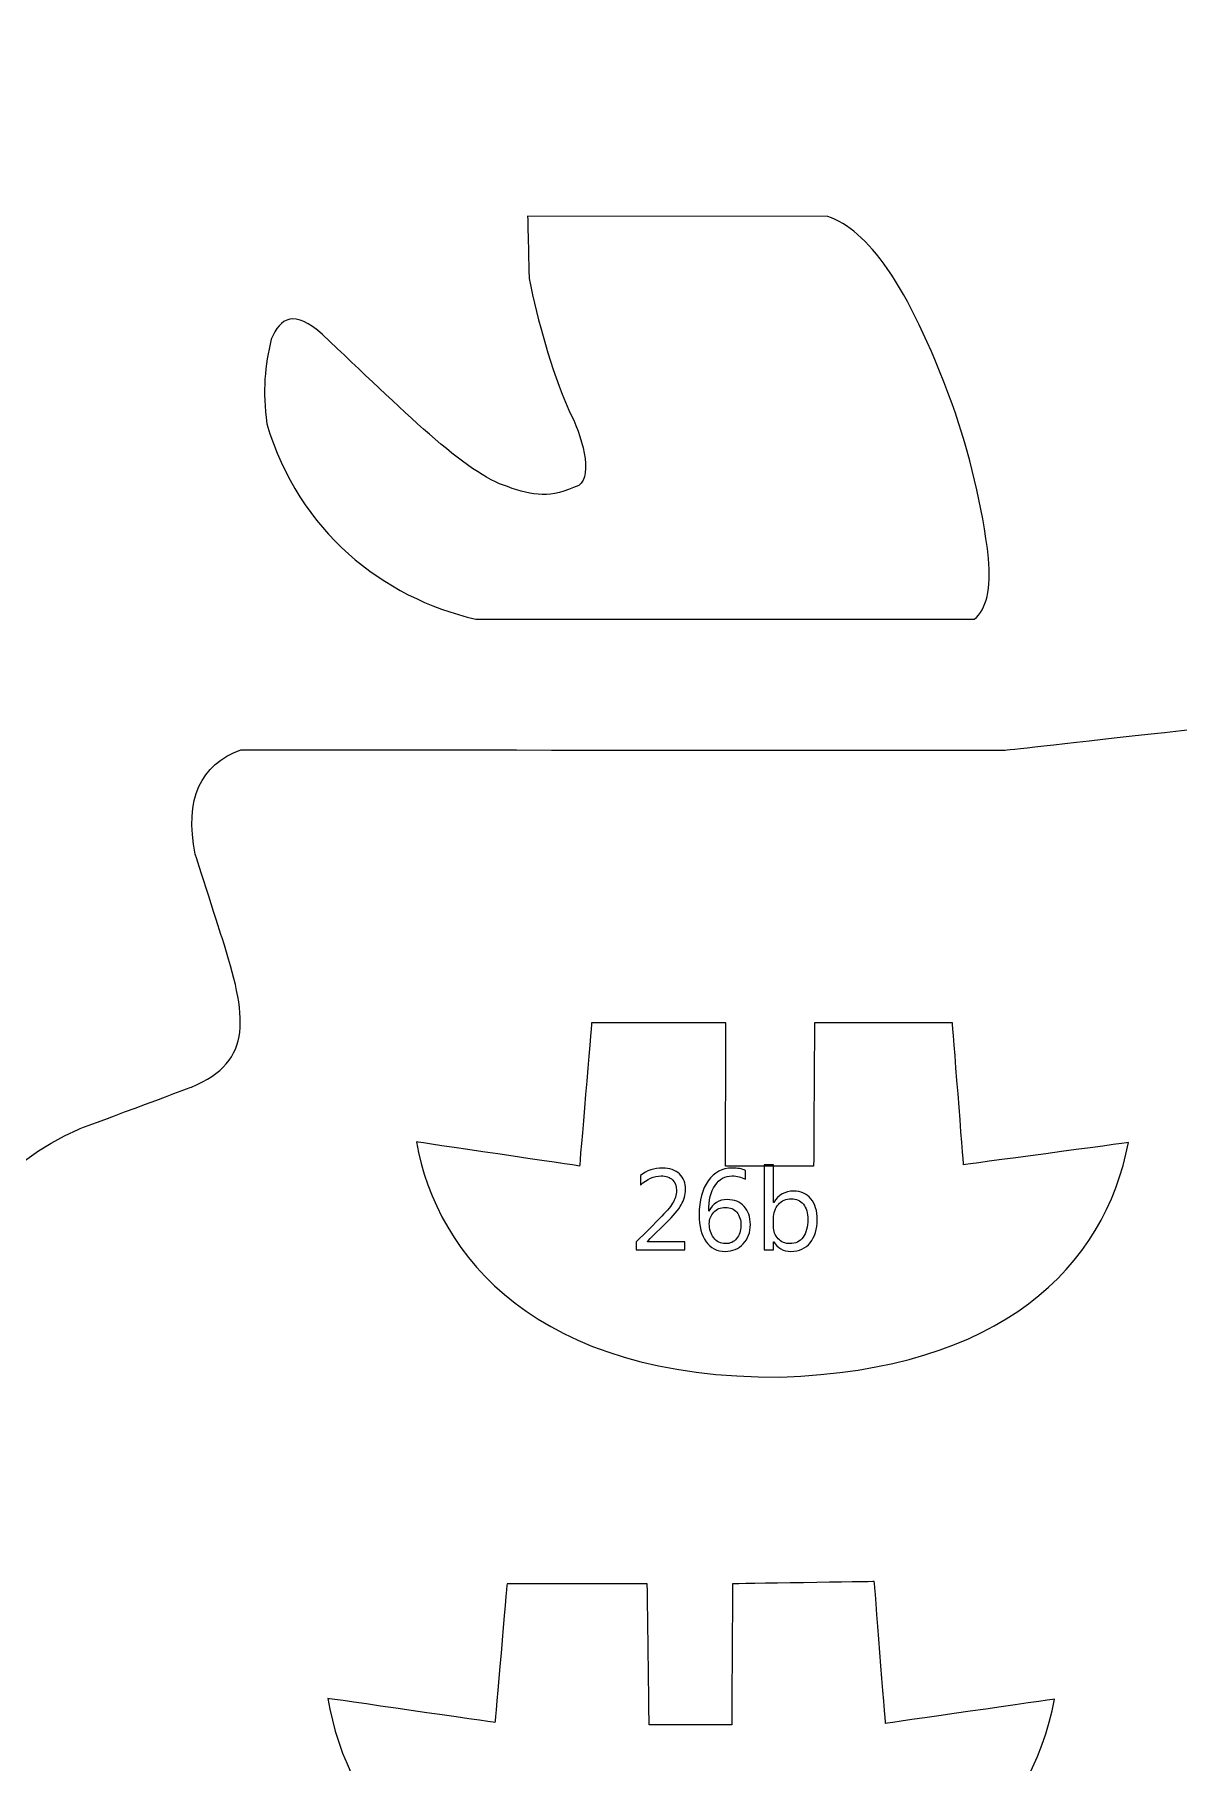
# Model space of a CAD drawing. Header units: centimetres. Extents: x -494 to 505, y -672 to 577.
# Drawn here: x -179.4 to -72.5, y 119.9 to 281.4 of the extents above; entities that cross this region are included whole.
import ezdxf

# ---------------------------------------------------------------- set-up
doc = ezdxf.new("R2010")
doc.units = ezdxf.units.CM
doc.header["$MEASUREMENT"] = 0
doc.layers.add('Camada 1', color=7, linetype='Continuous')
doc.layers.add('Camada 2', color=10, linetype='Continuous')

msp = doc.modelspace()

# ---------------------------------------------------------------- linework, layer by layer
at = {"layer": 'Camada 1', "lineweight": 9}
for points, knots in [([(288.960814, 353.67214), (288.960814, 353.67214), (306.821586, 353.757484), (306.821586, 353.757484), (306.821586, 353.757484), (306.821586, 353.757484), (306.803806, 326.357488), (306.803806, 326.357488), (306.803806, 326.357488), (306.803806, 326.357488), (315.147198, 326.356472), (315.147198, 326.356472), (315.147198, 326.356472), (315.147198, 326.356472), (315.160914, 353.57562), (315.160914, 353.57562), (315.160914, 353.57562), (315.160914, 353.57562), (341.611458, 353.57562), (341.611458, 353.57562), (341.611458, 353.57562), (341.611458, 353.57562), (341.611458, 326.355964), (341.611458, 326.355964), (341.611458, 326.355964), (341.611458, 326.355964), (349.923862, 326.357996), (349.923862, 326.357996), (349.923862, 326.357996), (349.923862, 326.357996), (349.92691, 353.617276), (349.92691, 353.617276), (349.92691, 353.617276), (349.92691, 353.617276), (376.460766, 353.605592), (376.460766, 353.605592), (376.460766, 353.605592), (376.460766, 353.605592), (376.395234, 326.36714), (376.395234, 326.36714), (376.395234, 326.36714), (376.395234, 326.36714), (384.838194, 326.357488), (384.838194, 326.357488), (384.838194, 326.357488), (384.838194, 326.357488), (384.869182, 353.677728), (384.869182, 353.677728), (384.869182, 353.677728), (384.869182, 353.677728), (411.304994, 353.702112), (411.304994, 353.702112), (411.304994, 353.702112), (411.304994, 353.702112), (411.304994, 326.35952), (411.304994, 326.35952), (411.304994, 326.35952), (411.304994, 326.35952), (419.585902, 326.365108), (419.585902, 326.365108), (419.585902, 326.365108), (419.585902, 326.365108), (419.720522, 353.670108), (419.720522, 353.670108), (419.720522, 353.670108), (419.720522, 353.670108), (446.437766, 353.618292), (446.437766, 353.618292), (446.437766, 353.618292), (446.437766, 353.618292), (446.52311, 326.358504), (446.52311, 326.358504), (446.52311, 326.358504), (446.52311, 326.358504), (454.750678, 326.360536), (454.750678, 326.360536), (454.750678, 326.360536), (454.750678, 326.360536), (454.791826, 353.618292), (454.791826, 353.618292), (454.791826, 353.618292), (454.791826, 353.618292), (489.229146, 353.633024), (489.229146, 353.633024), (489.229146, 353.633024), (489.229146, 353.633024), (489.287566, 342.489536), (489.287566, 342.489536), (489.287566, 342.489536), (489.287566, 342.489536), (481.005134, 342.497156), (481.005134, 342.497156), (481.005134, 342.497156), (481.005134, 342.497156), (481.005642, 309.723028), (481.005642, 309.723028), (481.005642, 309.723028), (481.005642, 309.723028), (489.285534, 309.728616), (489.285534, 309.728616), (489.285534, 309.728616), (489.285534, 309.728616), (489.28401, 298.680632), (489.28401, 298.680632), (489.28401, 298.680632), (489.28401, 298.680632), (280.265378, 298.67606), (280.265378, 298.67606), (280.265378, 298.67606), (280.265378, 298.67606), (280.256742, 315.430408), (280.256742, 315.430408), (280.256742, 315.430408), (280.256742, 315.430408), (252.19279, 315.430408), (252.19279, 315.430408), (252.19279, 315.430408), (247.88749, 315.334904), (245.91899, 310.748172), (245.883938, 302.43526), (245.883938, 302.43526), (246.230902, 288.837116), (238.245142, 283.140404), (231.76103, 283.8704), (231.76103, 283.8704), (231.76103, 283.8704), (235.595922, 314.865512), (235.595922, 314.865512), (235.595922, 314.865512), (235.595922, 314.865512), (227.385626, 315.718444), (227.385626, 315.718444), (227.385626, 315.718444), (227.385626, 315.718444), (224.653602, 295.469056), (224.653602, 295.469056), (224.653602, 295.469056), (224.653602, 295.469056), (5.72135, 295.22674), (5.72135, 295.22674), (5.72135, 295.22674), (5.72135, 295.22674), (5.716778, 279.167844), (5.716778, 279.167844), (5.716778, 279.167844), (5.716778, 279.167844), (-2.628138, 279.165304), (-2.628138, 279.165304), (-2.628138, 279.165304), (-2.628138, 279.165304), (-2.98577, 224.0915), (-2.98577, 224.0915), (-2.98577, 224.0915), (-2.98577, 224.0915), (-88.789002, 214.483696), (-88.789002, 214.483696), (-88.789002, 214.483696), (-88.789002, 214.483696), (-160.134554, 214.52332), (-160.134554, 214.52332), (-160.134554, 214.52332), (-163.876482, 213.130384), (-165.443662, 209.995516), (-164.388038, 204.757528), (-164.388038, 204.757528), (-164.388038, 204.757528), (-161.889694, 196.939916), (-161.889694, 196.939916), (-161.889694, 196.939916), (-159.55137, 189.6237), (-158.882842, 185.430668), (-164.745162, 183.003444), (-164.745162, 183.003444), (-164.745162, 183.003444), (-175.274478, 179.070508), (-175.274478, 179.070508), (-175.274478, 179.070508), (-189.770766, 172.492416), (-191.904366, 158.459424), (-185.580274, 139.325096), (-185.580274, 139.325096), (-182.29707, 128.78308), (-186.260486, 121.438924), (-192.412366, 123.689364), (-192.412366, 123.689364), (-192.412366, 123.689364), (-261.359142, 146.906996), (-261.359142, 146.906996), (-261.359142, 146.906996), (-259.768086, 152.90292), (-257.854958, 158.898844), (-255.620774, 164.893752), (-255.620774, 164.893752), (-255.620774, 164.893752), (-235.993178, 156.483304), (-235.993178, 156.483304), (-235.993178, 156.483304), (-235.993178, 156.483304), (-233.24947, 164.39388), (-233.24947, 164.39388), (-233.24947, 164.39388), (-233.24947, 164.39388), (-252.959362, 172.804328), (-252.959362, 172.804328), (-252.959362, 172.804328), (-249.96013, 179.295044), (-246.799354, 185.623708), (-243.478558, 191.789812), (-243.478558, 191.789812), (-243.478558, 191.789812), (-223.85147, 181.048152), (-223.85147, 181.048152), (-223.85147, 181.048152), (-223.85147, 181.048152), (-219.526358, 188.126116), (-219.526358, 188.126116), (-219.526358, 188.126116), (-219.526358, 188.126116), (-238.904526, 198.951596), (-238.904526, 198.951596), (-238.904526, 198.951596), (-235.729018, 204.52842), (-232.421938, 209.843116), (-228.924866, 214.772748), (-228.924866, 214.772748), (-228.924866, 214.772748), (-210.96097, 202.698604), (-210.96097, 202.698604), (-210.96097, 202.698604), (-210.96097, 202.698604), (-206.469742, 209.526632), (-206.469742, 209.526632), (-206.469742, 209.526632), (-206.469742, 209.526632), (-224.18421, 221.600776), (-224.18421, 221.600776), (-224.18421, 221.600776), (-220.36151, 226.60102), (-216.750138, 231.702356), (-213.372446, 236.922564), (-213.372446, 236.922564), (-213.372446, 236.922564), (-194.826382, 225.348292), (-194.826382, 225.348292), (-194.826382, 225.348292), (-194.826382, 225.348292), (-191.25057, 232.592372), (-191.25057, 232.592372), (-191.25057, 232.592372), (-191.25057, 232.592372), (-209.380582, 244.333776), (-209.380582, 244.333776), (-209.380582, 244.333776), (-202.259946, 261.027672), (-207.195166, 274.737068), (-227.065078, 282.88488), (-227.065078, 282.88488), (-261.775194, 290.706048), (-301.116238, 286.78124), (-337.022694, 269.0622), (-337.022694, 269.0622), (-362.833158, 254.920496), (-388.11327, 237.066328), (-415.161222, 221.333568), (-415.161222, 221.333568), (-428.876714, 212.451696), (-442.468254, 204.489812), (-456.981306, 198.090028), (-456.981306, 198.090028), (-462.47939, 196.298312), (-466.306662, 195.61048), (-468.373206, 196.760592), (-468.373206, 196.760592), (-481.297234, 208.35874), (-487.891074, 236.208316), (-486.846118, 283.671264), (-486.846118, 283.671264), (-484.055166, 323.948552), (-477.369886, 350.249236), (-465.985606, 359.680256), (-465.985606, 359.680256), (-455.591418, 363.607604), (-416.449002, 364.2106), (-357.647494, 359.764076), (-357.647494, 359.764076), (-317.62573, 356.62108), (-277.81377, 352.853244), (-238.131858, 348.694756), (-238.131858, 348.694756), (-214.866474, 346.01658), (-195.551298, 366.45342), (-178.214274, 397.942308), (-178.214274, 397.942308), (-183.909462, 398.922748), (-187.93587, 403.347936), (-188.438282, 412.292292), (-188.438282, 412.292292), (-188.327538, 422.884092), (-183.723026, 428.164752), (-174.94631, 428.932848), (-174.94631, 428.932848), (-171.28617, 428.963836), (-167.626538, 428.92218), (-163.96843, 428.50308), (-163.96843, 428.50308), (-159.001206, 427.909736), (-156.690822, 430.099216), (-156.854398, 436.178452), (-156.854398, 436.178452), (-156.854398, 436.178452), (-156.778198, 448.203828), (-156.778198, 448.203828), (-156.778198, 448.203828), (-156.778198, 448.203828), (-147.700746, 448.20332), (-147.700746, 448.20332), (-147.700746, 448.20332), (-147.700746, 448.20332), (-147.697698, 465.516468), (-147.697698, 465.516468), (-147.697698, 465.516468), (-147.697698, 465.516468), (-132.459222, 465.506816), (-132.459222, 465.506816), (-132.459222, 465.506816), (-132.459222, 465.506816), (-117.536722, 483.837996), (-117.536722, 483.837996), (-117.536722, 483.837996), (-117.536722, 483.837996), (-45.491654, 483.825804), (-45.491654, 483.825804), (-45.491654, 483.825804), (-45.491654, 483.825804), (-45.47489, 454.015348), (-45.47489, 454.015348), (-45.47489, 454.015348), (-45.47489, 454.015348), (-36.796218, 454.018396), (-36.796218, 454.018396), (-36.796218, 454.018396), (-36.796218, 454.018396), (-36.920678, 434.287168), (-36.920678, 434.287168), (-36.920678, 434.287168), (-37.163502, 430.041812), (-40.062658, 428.173896), (-44.477686, 427.461172), (-44.477686, 427.461172), (-44.477686, 427.461172), (-58.86831, 427.45914), (-58.86831, 427.45914), (-58.86831, 427.45914), (-58.86831, 427.45914), (-58.872882, 414.921192), (-58.872882, 414.921192), (-58.872882, 414.921192), (-58.872882, 414.921192), (-43.79849, 414.921192), (-43.79849, 414.921192), (-43.79849, 414.921192), (-24.761698, 414.171384), (-13.673582, 411.255972), (-8.36295, 404.78964), (-8.36295, 404.78964), (-4.952238, 400.746468), (-2.86385, 396.261336), (-2.70891, 391.1346), (-2.70891, 391.1346), (-2.70891, 391.1346), (-2.534666, 366.474248), (-2.534666, 366.474248), (-2.534666, 366.474248), (-2.534666, 366.474248), (5.877814, 366.480344), (5.877814, 366.480344), (5.877814, 366.480344), (5.877814, 366.480344), (5.90169, 347.073728), (5.90169, 347.073728), (5.90169, 347.073728), (5.90169, 347.073728), (233.39171, 347.06814), (233.39171, 347.06814), (233.39171, 347.06814), (233.39171, 347.06814), (233.356658, 357.819452), (233.356658, 357.819452), (233.356658, 357.819452), (238.909098, 375.214388), (244.365526, 393.373356), (250.012962, 410.004768), (250.012962, 410.004768), (252.496066, 417.378896), (256.725674, 421.44188), (262.677402, 421.235124), (262.677402, 421.235124), (270.499078, 420.488872), (274.919186, 415.631376), (277.312882, 408.136344), (277.312882, 408.136344), (281.81935, 390.775952), (285.049722, 371.798088), (288.960814, 353.67214)], [0, 0, 0, 0, 0.0098039216, 0.0098039216, 0.0098039216, 0.0098039316, 0.0196078431, 0.0196078431, 0.0196078431, 0.0196078531, 0.0294117647, 0.0294117647, 0.0294117647, 0.0294117747, 0.0392156863, 0.0392156863, 0.0392156863, 0.0392156963, 0.0490196078, 0.0490196078, 0.0490196078, 0.0490196178, 0.0588235294, 0.0588235294, 0.0588235294, 0.0588235394, 0.068627451, 0.068627451, 0.068627451, 0.068627461, 0.0784313725, 0.0784313725, 0.0784313725, 0.0784313825, 0.0882352941, 0.0882352941, 0.0882352941, 0.0882353041, 0.0980392157, 0.0980392157, 0.0980392157, 0.0980392257, 0.1078431373, 0.1078431373, 0.1078431373, 0.1078431473, 0.1176470588, 0.1176470588, 0.1176470588, 0.1176470688, 0.1274509804, 0.1274509804, 0.1274509804, 0.1274509904, 0.137254902, 0.137254902, 0.137254902, 0.137254912, 0.1470588235, 0.1470588235, 0.1470588235, 0.1470588335, 0.1568627451, 0.1568627451, 0.1568627451, 0.1568627551, 0.1666666667, 0.1666666667, 0.1666666667, 0.1666666767, 0.1764705882, 0.1764705882, 0.1764705882, 0.1764705982, 0.1862745098, 0.1862745098, 0.1862745098, 0.1862745198, 0.1960784314, 0.1960784314, 0.1960784314, 0.1960784414, 0.2058823529, 0.2058823529, 0.2058823529, 0.2058823629, 0.2156862745, 0.2156862745, 0.2156862745, 0.2156862845, 0.2254901961, 0.2254901961, 0.2254901961, 0.2254902061, 0.2352941176, 0.2352941176, 0.2352941176, 0.2352941276, 0.2450980392, 0.2450980392, 0.2450980392, 0.2450980492, 0.2549019608, 0.2549019608, 0.2549019608, 0.2549019708, 0.2647058824, 0.2647058824, 0.2647058824, 0.2647058924, 0.2745098039, 0.2745098039, 0.2745098039, 0.2745098139, 0.2843137255, 0.2843137255, 0.2843137255, 0.2843137355, 0.2941176471, 0.2941176471, 0.2941176471, 0.2941176571, 0.3039215686, 0.3039215686, 0.3039215686, 0.3039215786, 0.3137254902, 0.3137254902, 0.3137254902, 0.3137255002, 0.3235294118, 0.3235294118, 0.3235294118, 0.3235294218, 0.3333333333, 0.3333333333, 0.3333333333, 0.3333333433, 0.3431372549, 0.3431372549, 0.3431372549, 0.3431372649, 0.3529411765, 0.3529411765, 0.3529411765, 0.3529411865, 0.362745098, 0.362745098, 0.362745098, 0.362745108, 0.3725490196, 0.3725490196, 0.3725490196, 0.3725490296, 0.3823529412, 0.3823529412, 0.3823529412, 0.3823529512, 0.3921568627, 0.3921568627, 0.3921568627, 0.3921568727, 0.4019607843, 0.4019607843, 0.4019607843, 0.4019607943, 0.4117647059, 0.4117647059, 0.4117647059, 0.4117647159, 0.4215686275, 0.4215686275, 0.4215686275, 0.4215686375, 0.431372549, 0.431372549, 0.431372549, 0.431372559, 0.4411764706, 0.4411764706, 0.4411764706, 0.4411764806, 0.4509803922, 0.4509803922, 0.4509803922, 0.4509804022, 0.4607843137, 0.4607843137, 0.4607843137, 0.4607843237, 0.4705882353, 0.4705882353, 0.4705882353, 0.4705882453, 0.4803921569, 0.4803921569, 0.4803921569, 0.4803921669, 0.4901960784, 0.4901960784, 0.4901960784, 0.4901960884, 0.5, 0.5, 0.5, 0.50000001, 0.5098039216, 0.5098039216, 0.5098039216, 0.5098039316, 0.5196078431, 0.5196078431, 0.5196078431, 0.5196078531, 0.5294117647, 0.5294117647, 0.5294117647, 0.5294117747, 0.5392156863, 0.5392156863, 0.5392156863, 0.5392156963, 0.5490196078, 0.5490196078, 0.5490196078, 0.5490196178, 0.5588235294, 0.5588235294, 0.5588235294, 0.5588235394, 0.568627451, 0.568627451, 0.568627451, 0.568627461, 0.5784313725, 0.5784313725, 0.5784313725, 0.5784313825, 0.5882352941, 0.5882352941, 0.5882352941, 0.5882353041, 0.5980392157, 0.5980392157, 0.5980392157, 0.5980392257, 0.6078431373, 0.6078431373, 0.6078431373, 0.6078431473, 0.6176470588, 0.6176470588, 0.6176470588, 0.6176470688, 0.6274509804, 0.6274509804, 0.6274509804, 0.6274509904, 0.637254902, 0.637254902, 0.637254902, 0.637254912, 0.6470588235, 0.6470588235, 0.6470588235, 0.6470588335, 0.6568627451, 0.6568627451, 0.6568627451, 0.6568627551, 0.6666666667, 0.6666666667, 0.6666666667, 0.6666666767, 0.6764705882, 0.6764705882, 0.6764705882, 0.6764705982, 0.6862745098, 0.6862745098, 0.6862745098, 0.6862745198, 0.6960784314, 0.6960784314, 0.6960784314, 0.6960784414, 0.7058823529, 0.7058823529, 0.7058823529, 0.7058823629, 0.7156862745, 0.7156862745, 0.7156862745, 0.7156862845, 0.7254901961, 0.7254901961, 0.7254901961, 0.7254902061, 0.7352941176, 0.7352941176, 0.7352941176, 0.7352941276, 0.7450980392, 0.7450980392, 0.7450980392, 0.7450980492, 0.7549019608, 0.7549019608, 0.7549019608, 0.7549019708, 0.7647058824, 0.7647058824, 0.7647058824, 0.7647058924, 0.7745098039, 0.7745098039, 0.7745098039, 0.7745098139, 0.7843137255, 0.7843137255, 0.7843137255, 0.7843137355, 0.7941176471, 0.7941176471, 0.7941176471, 0.7941176571, 0.8039215686, 0.8039215686, 0.8039215686, 0.8039215786, 0.8137254902, 0.8137254902, 0.8137254902, 0.8137255002, 0.8235294118, 0.8235294118, 0.8235294118, 0.8235294218, 0.8333333333, 0.8333333333, 0.8333333333, 0.8333333433, 0.8431372549, 0.8431372549, 0.8431372549, 0.8431372649, 0.8529411765, 0.8529411765, 0.8529411765, 0.8529411865, 0.862745098, 0.862745098, 0.862745098, 0.862745108, 0.8725490196, 0.8725490196, 0.8725490196, 0.8725490296, 0.8823529412, 0.8823529412, 0.8823529412, 0.8823529512, 0.8921568627, 0.8921568627, 0.8921568627, 0.8921568727, 0.9019607843, 0.9019607843, 0.9019607843, 0.9019607943, 0.9117647059, 0.9117647059, 0.9117647059, 0.9117647159, 0.9215686275, 0.9215686275, 0.9215686275, 0.9215686375, 0.931372549, 0.931372549, 0.931372549, 0.931372559, 0.9411764706, 0.9411764706, 0.9411764706, 0.9411764806, 0.9509803922, 0.9509803922, 0.9509803922, 0.9509804022, 0.9607843137, 0.9607843137, 0.9607843137, 0.9607843237, 0.9705882353, 0.9705882353, 0.9705882353, 0.9705882453, 0.9803921569, 0.9803921569, 0.9803921569, 0.9803921669, 1, 1, 1, 1]), ([(-133.340602, 264.394696), (-133.340602, 264.394696), (-105.277158, 264.393172), (-105.277158, 264.393172), (-105.277158, 264.393172), (-101.615494, 263.053068), (-97.876106, 258.318), (-93.678502, 246.86768), (-93.678502, 246.86768), (-92.008706, 242.184428), (-90.871294, 237.367572), (-90.264742, 232.416096), (-90.264742, 232.416096), (-90.052398, 229.639368), (-90.419174, 227.625656), (-91.630246, 226.726496), (-91.630246, 226.726496), (-91.630246, 226.726496), (-138.171174, 226.726496), (-138.171174, 226.726496), (-138.171174, 226.726496), (-146.911822, 228.780848), (-154.693366, 234.899708), (-157.70733, 245.007892), (-157.70733, 245.007892), (-158.115254, 248.075196), (-157.900878, 250.4567), (-157.28823, 252.898656), (-157.28823, 252.898656), (-156.480002, 254.970788), (-155.109926, 255.671828), (-152.508966, 253.353824), (-152.508966, 253.353824), (-145.05813, 246.33174), (-139.050522, 240.244376), (-135.212582, 239.129824), (-135.212582, 239.129824), (-132.824474, 238.221012), (-131.183634, 238.0361), (-128.569974, 239.247172), (-128.569974, 239.247172), (-127.194818, 240.21542), (-128.24841, 243.949728), (-129.487422, 246.262652), (-129.487422, 246.262652), (-131.223258, 250.246896), (-132.36067, 254.530352), (-133.199886, 258.588256), (-133.199886, 258.588256), (-133.199886, 258.588256), (-133.340602, 264.394696), (-133.340602, 264.394696)], [0, 0, 0, 0, 0.0714285714, 0.0714285714, 0.0714285714, 0.0714285814, 0.1428571429, 0.1428571429, 0.1428571429, 0.1428571529, 0.2142857143, 0.2142857143, 0.2142857143, 0.2142857243, 0.2857142857, 0.2857142857, 0.2857142857, 0.2857142957, 0.3571428571, 0.3571428571, 0.3571428571, 0.3571428671, 0.4285714286, 0.4285714286, 0.4285714286, 0.4285714386, 0.5, 0.5, 0.5, 0.50000001, 0.5714285714, 0.5714285714, 0.5714285714, 0.5714285814, 0.6428571429, 0.6428571429, 0.6428571429, 0.6428571529, 0.7142857143, 0.7142857143, 0.7142857143, 0.7142857243, 0.7857142857, 0.7857142857, 0.7857142857, 0.7857142957, 0.8571428571, 0.8571428571, 0.8571428571, 0.8571428671, 1, 1, 1, 1]), ([(-127.365506, 188.999876), (-127.365506, 188.999876), (-114.81816, 188.997336), (-114.81816, 188.997336), (-114.81816, 188.997336), (-114.81816, 188.997336), (-114.847116, 175.602392), (-114.847116, 175.602392), (-114.847116, 175.602392), (-114.847116, 175.602392), (-106.616246, 175.605948), (-106.616246, 175.605948), (-106.616246, 175.605948), (-106.616246, 175.605948), (-106.535474, 188.993526), (-106.535474, 188.993526), (-106.535474, 188.993526), (-106.535474, 188.993526), (-93.64472, 188.99886), (-93.64472, 188.99886), (-93.64472, 188.99886), (-93.64472, 188.99886), (-92.6084, 175.737774), (-92.6084, 175.737774), (-92.6084, 175.737774), (-92.6084, 175.737774), (-77.203046, 177.80889), (-77.203046, 177.80889), (-77.203046, 177.80889), (-79.419958, 166.227506), (-89.035128, 156.542994), (-109.707426, 155.896564), (-109.707426, 155.896564), (-132.390642, 155.73248), (-141.837156, 167.166036), (-143.73479, 177.87493), (-143.73479, 177.87493), (-143.73479, 177.87493), (-128.487424, 175.620426), (-128.487424, 175.620426), (-128.487424, 175.620426), (-128.487424, 175.620426), (-127.365506, 188.999876), (-127.365506, 188.999876)], [0, 0, 0, 0, 0.0833333333, 0.0833333333, 0.0833333333, 0.0833333433, 0.1666666667, 0.1666666667, 0.1666666667, 0.1666666767, 0.25, 0.25, 0.25, 0.25000001, 0.3333333333, 0.3333333333, 0.3333333333, 0.3333333433, 0.4166666667, 0.4166666667, 0.4166666667, 0.4166666767, 0.5, 0.5, 0.5, 0.50000001, 0.5833333333, 0.5833333333, 0.5833333333, 0.5833333433, 0.6666666667, 0.6666666667, 0.6666666667, 0.6666666767, 0.75, 0.75, 0.75, 0.75000001, 0.8333333333, 0.8333333333, 0.8333333333, 0.8333333433, 1, 1, 1, 1]), ([(-135.258556, 136.574022), (-135.258556, 136.574022), (-122.161046, 136.571482), (-122.161046, 136.571482), (-122.161046, 136.571482), (-122.161046, 136.571482), (-121.98731, 123.379992), (-121.98731, 123.379992), (-121.98731, 123.379992), (-121.98731, 123.379992), (-114.270536, 123.383548), (-114.270536, 123.383548), (-114.270536, 123.383548), (-114.270536, 123.383548), (-114.188494, 136.567926), (-114.188494, 136.567926), (-114.188494, 136.567926), (-114.188494, 136.567926), (-100.946458, 136.77646), (-100.946458, 136.77646), (-100.946458, 136.77646), (-100.946458, 136.77646), (-99.897946, 123.515374), (-99.897946, 123.515374), (-99.897946, 123.515374), (-99.897946, 123.515374), (-84.112354, 125.789944), (-84.112354, 125.789944), (-84.112354, 125.789944), (-86.35492, 114.208306), (-95.645732, 103.049324), (-117.397022, 103.06431), (-117.397022, 103.06431), (-141.90472, 102.479348), (-150.100538, 115.14709), (-152.02027, 125.85573), (-152.02027, 125.85573), (-152.02027, 125.85573), (-136.393428, 123.601226), (-136.393428, 123.601226), (-136.393428, 123.601226), (-136.393428, 123.601226), (-135.258556, 136.574022), (-135.258556, 136.574022)], [0, 0, 0, 0, 0.0833333333, 0.0833333333, 0.0833333333, 0.0833333433, 0.1666666667, 0.1666666667, 0.1666666667, 0.1666666767, 0.25, 0.25, 0.25, 0.25000001, 0.3333333333, 0.3333333333, 0.3333333333, 0.3333333433, 0.4166666667, 0.4166666667, 0.4166666667, 0.4166666767, 0.5, 0.5, 0.5, 0.50000001, 0.5833333333, 0.5833333333, 0.5833333333, 0.5833333433, 0.6666666667, 0.6666666667, 0.6666666667, 0.6666666767, 0.75, 0.75, 0.75, 0.75000001, 0.8333333333, 0.8333333333, 0.8333333333, 0.8333333433, 1, 1, 1, 1])]:
    msp.add_open_spline(points, degree=3, knots=knots, dxfattribs=at)
at = {"layer": 'Camada 2'}
for points, knots in [([(-118.64594, 167.77208), (-118.64594, 167.77208), (-123.18365, 167.77208), (-123.18365, 167.77208), (-123.18365, 167.77208), (-123.18365, 167.77208), (-123.18365, 168.535604), (-123.18365, 168.535604), (-123.18365, 168.535604), (-123.18365, 168.535604), (-120.990106, 170.73626), (-120.990106, 170.73626), (-120.990106, 170.73626), (-120.429274, 171.297092), (-120.029478, 171.763182), (-119.791226, 172.136054), (-119.791226, 172.136054), (-119.550942, 172.508672), (-119.431054, 172.908468), (-119.431054, 173.331378), (-119.431054, 173.331378), (-119.431054, 173.764956), (-119.554752, 174.102014), (-119.803672, 174.340266), (-119.803672, 174.340266), (-120.052846, 174.578518), (-120.405906, 174.696882), (-120.86463, 174.696882), (-120.86463, 174.696882), (-121.536714, 174.696882), (-122.180096, 174.410116), (-122.796554, 173.836584), (-122.796554, 173.836584), (-122.796554, 173.836584), (-122.796554, 174.739808), (-122.796554, 174.739808), (-122.796554, 174.739808), (-122.208798, 175.198786), (-121.524268, 175.428148), (-120.744742, 175.428148), (-120.744742, 175.428148), (-120.072658, 175.428148), (-119.54383, 175.245268), (-119.158512, 174.88154), (-119.158512, 174.88154), (-118.773194, 174.517812), (-118.581424, 174.028354), (-118.581424, 173.415452), (-118.581424, 173.415452), (-118.581424, 172.93336), (-118.714012, 172.460412), (-118.98122, 171.999656), (-118.98122, 171.999656), (-119.246396, 171.539154), (-119.724932, 170.9674), (-120.414796, 170.284648), (-120.414796, 170.284648), (-120.414796, 170.284648), (-122.151394, 168.567862), (-122.151394, 168.567862), (-122.151394, 168.567862), (-122.151394, 168.567862), (-122.151394, 168.546272), (-122.151394, 168.546272), (-122.151394, 168.546272), (-122.151394, 168.546272), (-118.64594, 168.546272), (-118.64594, 168.546272), (-118.64594, 168.546272), (-118.64594, 168.546272), (-118.64594, 167.77208), (-118.64594, 167.77208)], [0, 0, 0, 0, 0.0526315789, 0.0526315789, 0.0526315789, 0.0526315889, 0.1052631579, 0.1052631579, 0.1052631579, 0.1052631679, 0.1578947368, 0.1578947368, 0.1578947368, 0.1578947468, 0.2105263158, 0.2105263158, 0.2105263158, 0.2105263258, 0.2631578947, 0.2631578947, 0.2631578947, 0.2631579047, 0.3157894737, 0.3157894737, 0.3157894737, 0.3157894837, 0.3684210526, 0.3684210526, 0.3684210526, 0.3684210626, 0.4210526316, 0.4210526316, 0.4210526316, 0.4210526416, 0.4736842105, 0.4736842105, 0.4736842105, 0.4736842205, 0.5263157895, 0.5263157895, 0.5263157895, 0.5263157995, 0.5789473684, 0.5789473684, 0.5789473684, 0.5789473784, 0.6315789474, 0.6315789474, 0.6315789474, 0.6315789574, 0.6842105263, 0.6842105263, 0.6842105263, 0.6842105363, 0.7368421053, 0.7368421053, 0.7368421053, 0.7368421153, 0.7894736842, 0.7894736842, 0.7894736842, 0.7894736942, 0.8421052632, 0.8421052632, 0.8421052632, 0.8421052732, 0.8947368421, 0.8947368421, 0.8947368421, 0.8947368521, 1, 1, 1, 1]), ([(-112.990122, 175.21301), (-112.990122, 175.21301), (-112.990122, 174.39767), (-112.990122, 174.39767), (-112.990122, 174.39767), (-113.378996, 174.596552), (-113.787428, 174.696882), (-114.217704, 174.696882), (-114.217704, 174.696882), (-114.884454, 174.696882), (-115.418362, 174.399448), (-115.819936, 173.804326), (-115.819936, 173.804326), (-116.219478, 173.209458), (-116.420138, 172.411898), (-116.420138, 171.413678), (-116.420138, 171.413678), (-116.420138, 171.413678), (-116.398802, 171.413678), (-116.398802, 171.413678), (-116.398802, 171.413678), (-116.049298, 172.125132), (-115.475766, 172.481748), (-114.678206, 172.481748), (-114.678206, 172.481748), (-114.0206, 172.481748), (-113.499138, 172.27042), (-113.11001, 171.849288), (-113.11001, 171.849288), (-112.721136, 171.426378), (-112.527588, 170.861736), (-112.527588, 170.153838), (-112.527588, 170.153838), (-112.527588, 169.41546), (-112.749838, 168.811448), (-113.194338, 168.343834), (-113.194338, 168.343834), (-113.638838, 167.875966), (-114.203226, 167.643048), (-114.88801, 167.643048), (-114.88801, 167.643048), (-115.644168, 167.643048), (-116.237512, 167.944038), (-116.667534, 168.546272), (-116.667534, 168.546272), (-117.097556, 169.148506), (-117.312694, 169.994326), (-117.312694, 171.083986), (-117.312694, 171.083986), (-117.312694, 172.404786), (-117.031262, 173.458632), (-116.468652, 174.24527), (-116.468652, 174.24527), (-115.905788, 175.03394), (-115.162076, 175.428148), (-114.23904, 175.428148), (-114.23904, 175.428148), (-113.714022, 175.428148), (-113.298224, 175.35652), (-112.990122, 175.21301)], [0, 0, 0, 0, 0.0625, 0.0625, 0.0625, 0.06250001, 0.125, 0.125, 0.125, 0.12500001, 0.1875, 0.1875, 0.1875, 0.18750001, 0.25, 0.25, 0.25, 0.25000001, 0.3125, 0.3125, 0.3125, 0.31250001, 0.375, 0.375, 0.375, 0.37500001, 0.4375, 0.4375, 0.4375, 0.43750001, 0.5, 0.5, 0.5, 0.50000001, 0.5625, 0.5625, 0.5625, 0.56250001, 0.625, 0.625, 0.625, 0.62500001, 0.6875, 0.6875, 0.6875, 0.68750001, 0.75, 0.75, 0.75, 0.75000001, 0.8125, 0.8125, 0.8125, 0.81250001, 0.875, 0.875, 0.875, 0.87500001, 1, 1, 1, 1]), ([(-110.344966, 168.542716), (-110.344966, 168.542716), (-110.366302, 168.542716), (-110.366302, 168.542716), (-110.366302, 168.542716), (-110.366302, 168.542716), (-110.366302, 167.77208), (-110.366302, 167.77208), (-110.366302, 167.77208), (-110.366302, 167.77208), (-111.2266, 167.77208), (-111.2266, 167.77208), (-111.2266, 167.77208), (-111.2266, 167.77208), (-111.2266, 175.729138), (-111.2266, 175.729138), (-111.2266, 175.729138), (-111.2266, 175.729138), (-110.366302, 175.729138), (-110.366302, 175.729138), (-110.366302, 175.729138), (-110.366302, 175.729138), (-110.366302, 172.20946), (-110.366302, 172.20946), (-110.366302, 172.20946), (-110.366302, 172.20946), (-110.344966, 172.20946), (-110.344966, 172.20946), (-110.344966, 172.20946), (-109.921802, 172.920914), (-109.301788, 173.27753), (-108.486448, 173.27753), (-108.486448, 173.27753), (-107.79633, 173.27753), (-107.257088, 173.0375), (-106.866436, 172.555408), (-106.866436, 172.555408), (-106.47553, 172.073316), (-106.280204, 171.428156), (-106.280204, 170.617896), (-106.280204, 170.617896), (-106.280204, 169.718228), (-106.498898, 168.996106), (-106.936286, 168.454832), (-106.936286, 168.454832), (-107.375198, 167.913558), (-107.973876, 167.643048), (-108.733844, 167.643048), (-108.733844, 167.643048), (-109.44352, 167.643048), (-109.980984, 167.94226), (-110.344966, 168.542716)], [0, 0, 0, 0, 0.0714285714, 0.0714285714, 0.0714285714, 0.0714285814, 0.1428571429, 0.1428571429, 0.1428571429, 0.1428571529, 0.2142857143, 0.2142857143, 0.2142857143, 0.2142857243, 0.2857142857, 0.2857142857, 0.2857142857, 0.2857142957, 0.3571428571, 0.3571428571, 0.3571428571, 0.3571428671, 0.4285714286, 0.4285714286, 0.4285714286, 0.4285714386, 0.5, 0.5, 0.5, 0.50000001, 0.5714285714, 0.5714285714, 0.5714285714, 0.5714285814, 0.6428571429, 0.6428571429, 0.6428571429, 0.6428571529, 0.7142857143, 0.7142857143, 0.7142857143, 0.7142857243, 0.7857142857, 0.7857142857, 0.7857142857, 0.7857142957, 0.8571428571, 0.8571428571, 0.8571428571, 0.8571428671, 1, 1, 1, 1]), ([(-114.869976, 171.750736), (-115.314476, 171.750736), (-115.674648, 171.600114), (-115.950746, 171.299124), (-115.950746, 171.299124), (-116.228368, 170.996102), (-116.366544, 170.641264), (-116.366544, 170.2308), (-116.366544, 170.2308), (-116.366544, 169.714672), (-116.228368, 169.27576), (-115.954302, 168.91), (-115.954302, 168.91), (-115.679982, 168.546272), (-115.314476, 168.363392), (-114.859308, 168.363392), (-114.859308, 168.363392), (-114.425476, 168.363392), (-114.074194, 168.522904), (-113.809018, 168.84015), (-113.809018, 168.84015), (-113.542064, 169.157396), (-113.409476, 169.558716), (-113.409476, 170.046396), (-113.409476, 170.046396), (-113.409476, 170.580304), (-113.53673, 170.996102), (-113.793016, 171.299124), (-113.793016, 171.299124), (-114.049302, 171.600114), (-114.407696, 171.750736), (-114.869976, 171.750736)], [0, 0, 0, 0, 0.1111111111, 0.1111111111, 0.1111111111, 0.1111111211, 0.2222222222, 0.2222222222, 0.2222222222, 0.2222222322, 0.3333333333, 0.3333333333, 0.3333333333, 0.3333333433, 0.4444444444, 0.4444444444, 0.4444444444, 0.4444444544, 0.5555555556, 0.5555555556, 0.5555555556, 0.5555555656, 0.6666666667, 0.6666666667, 0.6666666667, 0.6666666767, 0.7777777778, 0.7777777778, 0.7777777778, 0.7777777878, 1, 1, 1, 1]), ([(-110.366302, 170.71848), (-110.366302, 170.71848), (-110.366302, 169.965624), (-110.366302, 169.965624), (-110.366302, 169.965624), (-110.366302, 169.519346), (-110.221268, 169.141394), (-109.932724, 168.829482), (-109.932724, 168.829482), (-109.64418, 168.519348), (-109.276642, 168.363392), (-108.832396, 168.363392), (-108.832396, 168.363392), (-108.31068, 168.363392), (-107.902248, 168.564306), (-107.606338, 168.963848), (-107.606338, 168.963848), (-107.310682, 169.365168), (-107.162092, 169.92092), (-107.162092, 170.634152), (-107.162092, 170.634152), (-107.162092, 171.234608), (-107.300014, 171.705778), (-107.57789, 172.046392), (-107.57789, 172.046392), (-107.853734, 172.386752), (-108.228384, 172.557186), (-108.701586, 172.557186), (-108.701586, 172.557186), (-109.201458, 172.557186), (-109.60481, 172.383196), (-109.909356, 172.033692), (-109.909356, 172.033692), (-110.213902, 171.684442), (-110.366302, 171.245276), (-110.366302, 170.71848)], [0, 0, 0, 0, 0.1, 0.1, 0.1, 0.10000001, 0.2, 0.2, 0.2, 0.20000001, 0.3, 0.3, 0.3, 0.30000001, 0.4, 0.4, 0.4, 0.40000001, 0.5, 0.5, 0.5, 0.50000001, 0.6, 0.6, 0.6, 0.60000001, 0.7, 0.7, 0.7, 0.70000001, 0.8, 0.8, 0.8, 0.80000001, 1, 1, 1, 1])]:
    msp.add_open_spline(points, degree=3, knots=knots, dxfattribs=at)
at = {"layer": 'Camada 2', "lineweight": 9}
for points, knots in [([(-118.64594, 167.77208), (-118.64594, 167.77208), (-123.18365, 167.77208), (-123.18365, 167.77208), (-123.18365, 167.77208), (-123.18365, 167.77208), (-123.18365, 168.535604), (-123.18365, 168.535604), (-123.18365, 168.535604), (-123.18365, 168.535604), (-120.990106, 170.73626), (-120.990106, 170.73626), (-120.990106, 170.73626), (-120.429274, 171.297092), (-120.029478, 171.763182), (-119.791226, 172.136054), (-119.791226, 172.136054), (-119.550942, 172.508672), (-119.431054, 172.908468), (-119.431054, 173.331378), (-119.431054, 173.331378), (-119.431054, 173.764956), (-119.554752, 174.102014), (-119.803672, 174.340266), (-119.803672, 174.340266), (-120.052846, 174.578518), (-120.405906, 174.696882), (-120.86463, 174.696882), (-120.86463, 174.696882), (-121.536714, 174.696882), (-122.180096, 174.410116), (-122.796554, 173.836584), (-122.796554, 173.836584), (-122.796554, 173.836584), (-122.796554, 174.739808), (-122.796554, 174.739808), (-122.796554, 174.739808), (-122.208798, 175.198786), (-121.524268, 175.428148), (-120.744742, 175.428148), (-120.744742, 175.428148), (-120.072658, 175.428148), (-119.54383, 175.245268), (-119.158512, 174.88154), (-119.158512, 174.88154), (-118.773194, 174.517812), (-118.581424, 174.028354), (-118.581424, 173.415452), (-118.581424, 173.415452), (-118.581424, 172.93336), (-118.714012, 172.460412), (-118.98122, 171.999656), (-118.98122, 171.999656), (-119.246396, 171.539154), (-119.724932, 170.9674), (-120.414796, 170.284648), (-120.414796, 170.284648), (-120.414796, 170.284648), (-122.151394, 168.567862), (-122.151394, 168.567862), (-122.151394, 168.567862), (-122.151394, 168.567862), (-122.151394, 168.546272), (-122.151394, 168.546272), (-122.151394, 168.546272), (-122.151394, 168.546272), (-118.64594, 168.546272), (-118.64594, 168.546272), (-118.64594, 168.546272), (-118.64594, 168.546272), (-118.64594, 167.77208), (-118.64594, 167.77208)], [0, 0, 0, 0, 0.0526315789, 0.0526315789, 0.0526315789, 0.0526315889, 0.1052631579, 0.1052631579, 0.1052631579, 0.1052631679, 0.1578947368, 0.1578947368, 0.1578947368, 0.1578947468, 0.2105263158, 0.2105263158, 0.2105263158, 0.2105263258, 0.2631578947, 0.2631578947, 0.2631578947, 0.2631579047, 0.3157894737, 0.3157894737, 0.3157894737, 0.3157894837, 0.3684210526, 0.3684210526, 0.3684210526, 0.3684210626, 0.4210526316, 0.4210526316, 0.4210526316, 0.4210526416, 0.4736842105, 0.4736842105, 0.4736842105, 0.4736842205, 0.5263157895, 0.5263157895, 0.5263157895, 0.5263157995, 0.5789473684, 0.5789473684, 0.5789473684, 0.5789473784, 0.6315789474, 0.6315789474, 0.6315789474, 0.6315789574, 0.6842105263, 0.6842105263, 0.6842105263, 0.6842105363, 0.7368421053, 0.7368421053, 0.7368421053, 0.7368421153, 0.7894736842, 0.7894736842, 0.7894736842, 0.7894736942, 0.8421052632, 0.8421052632, 0.8421052632, 0.8421052732, 0.8947368421, 0.8947368421, 0.8947368421, 0.8947368521, 1, 1, 1, 1]), ([(-112.990122, 175.21301), (-112.990122, 175.21301), (-112.990122, 174.39767), (-112.990122, 174.39767), (-112.990122, 174.39767), (-113.378996, 174.596552), (-113.787428, 174.696882), (-114.217704, 174.696882), (-114.217704, 174.696882), (-114.884454, 174.696882), (-115.418362, 174.399448), (-115.819936, 173.804326), (-115.819936, 173.804326), (-116.219478, 173.209458), (-116.420138, 172.411898), (-116.420138, 171.413678), (-116.420138, 171.413678), (-116.420138, 171.413678), (-116.398802, 171.413678), (-116.398802, 171.413678), (-116.398802, 171.413678), (-116.049298, 172.125132), (-115.475766, 172.481748), (-114.678206, 172.481748), (-114.678206, 172.481748), (-114.0206, 172.481748), (-113.499138, 172.27042), (-113.11001, 171.849288), (-113.11001, 171.849288), (-112.721136, 171.426378), (-112.527588, 170.861736), (-112.527588, 170.153838), (-112.527588, 170.153838), (-112.527588, 169.41546), (-112.749838, 168.811448), (-113.194338, 168.343834), (-113.194338, 168.343834), (-113.638838, 167.875966), (-114.203226, 167.643048), (-114.88801, 167.643048), (-114.88801, 167.643048), (-115.644168, 167.643048), (-116.237512, 167.944038), (-116.667534, 168.546272), (-116.667534, 168.546272), (-117.097556, 169.148506), (-117.312694, 169.994326), (-117.312694, 171.083986), (-117.312694, 171.083986), (-117.312694, 172.404786), (-117.031262, 173.458632), (-116.468652, 174.24527), (-116.468652, 174.24527), (-115.905788, 175.03394), (-115.162076, 175.428148), (-114.23904, 175.428148), (-114.23904, 175.428148), (-113.714022, 175.428148), (-113.298224, 175.35652), (-112.990122, 175.21301)], [0, 0, 0, 0, 0.0625, 0.0625, 0.0625, 0.06250001, 0.125, 0.125, 0.125, 0.12500001, 0.1875, 0.1875, 0.1875, 0.18750001, 0.25, 0.25, 0.25, 0.25000001, 0.3125, 0.3125, 0.3125, 0.31250001, 0.375, 0.375, 0.375, 0.37500001, 0.4375, 0.4375, 0.4375, 0.43750001, 0.5, 0.5, 0.5, 0.50000001, 0.5625, 0.5625, 0.5625, 0.56250001, 0.625, 0.625, 0.625, 0.62500001, 0.6875, 0.6875, 0.6875, 0.68750001, 0.75, 0.75, 0.75, 0.75000001, 0.8125, 0.8125, 0.8125, 0.81250001, 0.875, 0.875, 0.875, 0.87500001, 1, 1, 1, 1]), ([(-110.344966, 168.542716), (-110.344966, 168.542716), (-110.366302, 168.542716), (-110.366302, 168.542716), (-110.366302, 168.542716), (-110.366302, 168.542716), (-110.366302, 167.77208), (-110.366302, 167.77208), (-110.366302, 167.77208), (-110.366302, 167.77208), (-111.2266, 167.77208), (-111.2266, 167.77208), (-111.2266, 167.77208), (-111.2266, 167.77208), (-111.2266, 175.729138), (-111.2266, 175.729138), (-111.2266, 175.729138), (-111.2266, 175.729138), (-110.366302, 175.729138), (-110.366302, 175.729138), (-110.366302, 175.729138), (-110.366302, 175.729138), (-110.366302, 172.20946), (-110.366302, 172.20946), (-110.366302, 172.20946), (-110.366302, 172.20946), (-110.344966, 172.20946), (-110.344966, 172.20946), (-110.344966, 172.20946), (-109.921802, 172.920914), (-109.301788, 173.27753), (-108.486448, 173.27753), (-108.486448, 173.27753), (-107.79633, 173.27753), (-107.257088, 173.0375), (-106.866436, 172.555408), (-106.866436, 172.555408), (-106.47553, 172.073316), (-106.280204, 171.428156), (-106.280204, 170.617896), (-106.280204, 170.617896), (-106.280204, 169.718228), (-106.498898, 168.996106), (-106.936286, 168.454832), (-106.936286, 168.454832), (-107.375198, 167.913558), (-107.973876, 167.643048), (-108.733844, 167.643048), (-108.733844, 167.643048), (-109.44352, 167.643048), (-109.980984, 167.94226), (-110.344966, 168.542716)], [0, 0, 0, 0, 0.0714285714, 0.0714285714, 0.0714285714, 0.0714285814, 0.1428571429, 0.1428571429, 0.1428571429, 0.1428571529, 0.2142857143, 0.2142857143, 0.2142857143, 0.2142857243, 0.2857142857, 0.2857142857, 0.2857142857, 0.2857142957, 0.3571428571, 0.3571428571, 0.3571428571, 0.3571428671, 0.4285714286, 0.4285714286, 0.4285714286, 0.4285714386, 0.5, 0.5, 0.5, 0.50000001, 0.5714285714, 0.5714285714, 0.5714285714, 0.5714285814, 0.6428571429, 0.6428571429, 0.6428571429, 0.6428571529, 0.7142857143, 0.7142857143, 0.7142857143, 0.7142857243, 0.7857142857, 0.7857142857, 0.7857142857, 0.7857142957, 0.8571428571, 0.8571428571, 0.8571428571, 0.8571428671, 1, 1, 1, 1]), ([(-114.869976, 171.750736), (-115.314476, 171.750736), (-115.674648, 171.600114), (-115.950746, 171.299124), (-115.950746, 171.299124), (-116.228368, 170.996102), (-116.366544, 170.641264), (-116.366544, 170.2308), (-116.366544, 170.2308), (-116.366544, 169.714672), (-116.228368, 169.27576), (-115.954302, 168.91), (-115.954302, 168.91), (-115.679982, 168.546272), (-115.314476, 168.363392), (-114.859308, 168.363392), (-114.859308, 168.363392), (-114.425476, 168.363392), (-114.074194, 168.522904), (-113.809018, 168.84015), (-113.809018, 168.84015), (-113.542064, 169.157396), (-113.409476, 169.558716), (-113.409476, 170.046396), (-113.409476, 170.046396), (-113.409476, 170.580304), (-113.53673, 170.996102), (-113.793016, 171.299124), (-113.793016, 171.299124), (-114.049302, 171.600114), (-114.407696, 171.750736), (-114.869976, 171.750736)], [0, 0, 0, 0, 0.1111111111, 0.1111111111, 0.1111111111, 0.1111111211, 0.2222222222, 0.2222222222, 0.2222222222, 0.2222222322, 0.3333333333, 0.3333333333, 0.3333333333, 0.3333333433, 0.4444444444, 0.4444444444, 0.4444444444, 0.4444444544, 0.5555555556, 0.5555555556, 0.5555555556, 0.5555555656, 0.6666666667, 0.6666666667, 0.6666666667, 0.6666666767, 0.7777777778, 0.7777777778, 0.7777777778, 0.7777777878, 1, 1, 1, 1]), ([(-110.366302, 170.71848), (-110.366302, 170.71848), (-110.366302, 169.965624), (-110.366302, 169.965624), (-110.366302, 169.965624), (-110.366302, 169.519346), (-110.221268, 169.141394), (-109.932724, 168.829482), (-109.932724, 168.829482), (-109.64418, 168.519348), (-109.276642, 168.363392), (-108.832396, 168.363392), (-108.832396, 168.363392), (-108.31068, 168.363392), (-107.902248, 168.564306), (-107.606338, 168.963848), (-107.606338, 168.963848), (-107.310682, 169.365168), (-107.162092, 169.92092), (-107.162092, 170.634152), (-107.162092, 170.634152), (-107.162092, 171.234608), (-107.300014, 171.705778), (-107.57789, 172.046392), (-107.57789, 172.046392), (-107.853734, 172.386752), (-108.228384, 172.557186), (-108.701586, 172.557186), (-108.701586, 172.557186), (-109.201458, 172.557186), (-109.60481, 172.383196), (-109.909356, 172.033692), (-109.909356, 172.033692), (-110.213902, 171.684442), (-110.366302, 171.245276), (-110.366302, 170.71848)], [0, 0, 0, 0, 0.1, 0.1, 0.1, 0.10000001, 0.2, 0.2, 0.2, 0.20000001, 0.3, 0.3, 0.3, 0.30000001, 0.4, 0.4, 0.4, 0.40000001, 0.5, 0.5, 0.5, 0.50000001, 0.6, 0.6, 0.6, 0.60000001, 0.7, 0.7, 0.7, 0.70000001, 0.8, 0.8, 0.8, 0.80000001, 1, 1, 1, 1])]:
    msp.add_open_spline(points, degree=3, knots=knots, dxfattribs=at)

doc.saveas('drawing.dxf')
